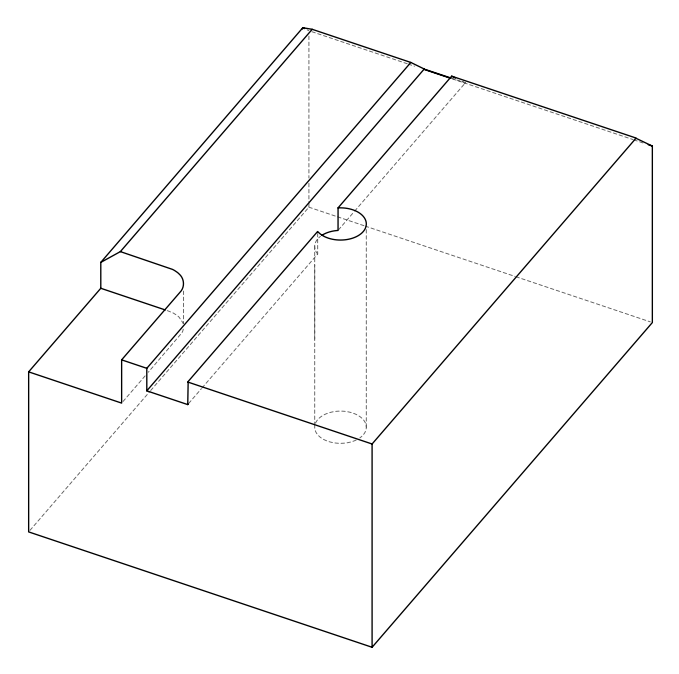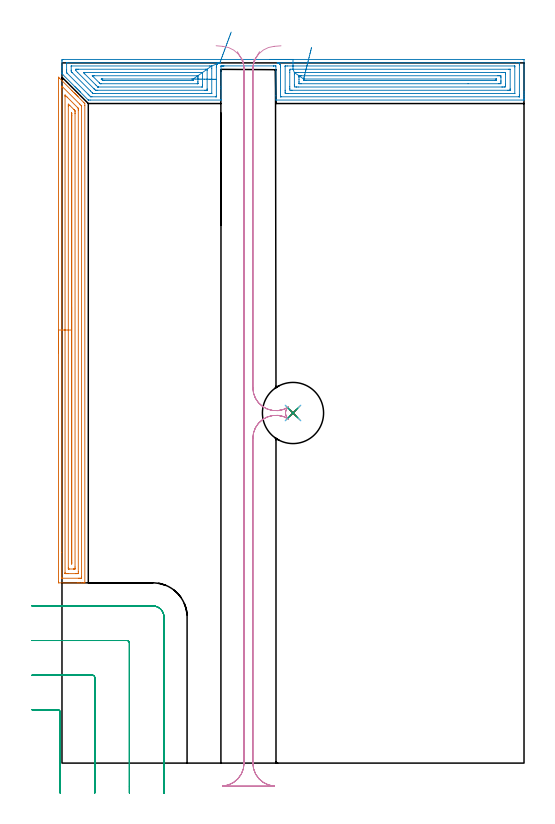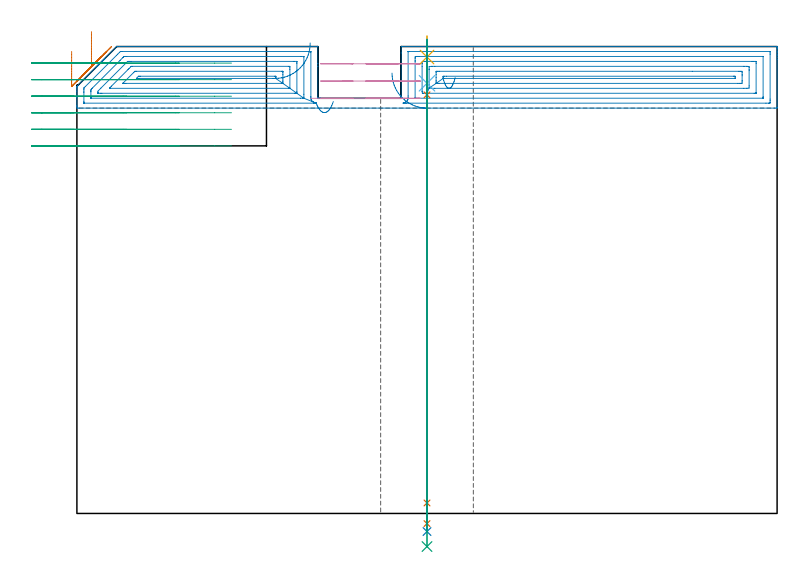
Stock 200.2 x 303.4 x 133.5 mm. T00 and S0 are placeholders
(PLAN: 9 operations, 6 tool changes, 30.1 min)
(1 AREA_MILL | FG_CHAMFER_SURFACE | UGT0205_001 | 8.7 min | 14975 mm3)
(2 AREA_MILL_1 | FG_CHAMFER_SURFACE_1 | UGT0205_001 | 10.31 min | 29937 mm3)
(3 MILL_CORNER_NOTCH_RECTANGULAR | CORNER_NOTCH_RECTANGULAR | UGT0201_136 | Follow Part, ap 5, ae 75% | 5.01 min | 118474 mm3)
(4 MILL_RECTANGULAR_SLOT | SLOT_RECTANGULAR | UGT0201_136 | Follow Part, ap 5, ae 75% | 4.25 min | 108564 mm3)
(5 SPOT_DRILL | STEP1HOLE | NXT0321_9005460120000 | 0.05 min | 0 mm3)
(6 DRILL_BLIND_HOLE_INTO_CENTER | STEP1HOLE | NXT0301_041 | 0.05 min | 0 mm3)
(7 GUN_DRILL_THROUGH_HOLE | STEP1HOLE | UGT0307_002 | 0.6 min | 3317 mm3)
(8 SPADE_DRILL_TO_ENLARGE_THROUGH_HOLE | STEP1HOLE | UGT0306_007 | 0.56 min | 22041 mm3)
(9 DRILL_TO_ENLARGE_THROUGH_HOLE | STEP1HOLE | UGT0301_388 | 0.58 min | 41884 mm3)
(TOOL UGT0205_001 | Chamfer Mill 20 x 3 x 45 deg. | D20 FL50 Z2)
(TOOL UGT0201_136 | Carbide End Mill 20.0 | D20 FL30 Z4)
(TOOL NXT0321_9005460120000 | NC Spot Drill, 142deg, 12mm, Carbide, Uncoated | D12 PA142 FL30 Z2)
(TOOL NXT0301_041 | Carbide Drill 7mm [860.1-0700-035A1-MM 2214] | D7 PA140 FL53 Z2)
(TOOL UGT0307_002 | Gun Drill 6 mm | D6 PA130 FL24 Z1)
(TOOL UGT0306_007 | Spade Drill 16.5mm | D16.5 PA132 FL10 Z2)
(TOOL UGT0301_388 | Twist Drill 26.5 mm | D26.5 PA118 FL165 Z2)
(OP 1 AREA_MILL)
G17 G21 G94 G90
T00 M6
G54
G17 G0 G90 X-1.5 Y177.65 S1061 M3
G43 Z143.5 H0
Z132.1
G94 G1 Y177.688 Z131.228 F250.
Y177.802 Z130.364
Y177.991 Z129.512
Y178.253 Z128.68
Y178.587 Z127.874
Y178.99 Z127.1
Y179.459 Z126.364
Y179.99 Z125.672
Y180.579 Z125.029
Y181.222 Z124.44
Y181.914 Z123.908
Y182.65 Z123.44
Y183.424 Z123.037
Y184.23 Z122.703
Y185.062 Z122.441
Y185.914 Z122.252
Y186.779 Z122.138
Y187.65 Z122.1
Y297.183
X-1.495 Y297.185 Z122.104
X-1.484 Y297.183 Z122.115
X-1.077 Y296.778 Z122.521
X4.279 Y291.421 Z127.879
X4.64 Y291.062 Z128.236
X5.12 Y290.58 Z128.72
X5.364 Y290.337 Z128.962
X5.519 Y290.183 Z129.114
X5.67 Y290.031 Z129.268
X5.81 Y289.891 Z129.408
X5.959 Y289.743 Z129.554
X6.101 Y289.6 Z129.699
X6.257 Y289.444 Z129.854
X6.399 Y289.303 Z129.994
X6.536 Y289.165 Z130.134
X6.703 Y288.998 Z130.301
X6.838 Y288.864 Z130.434
X6.97 Y288.732 Z130.567
X9.477 Y286.224 Z133.074
X9.826 Y285.873 Z133.425
X9.894 Y285.801 Z133.492
X9.9 Y284.979 Z133.5
Y78.266
X9.894 Y78.11 Z133.493
X9.586 Y78.1 Z133.185
X9.25 Z132.849
X8.597 Z132.192
X7.391 Z130.988
X6.838 Z130.432
X-1.354 Y78.101 Z122.243
X-1.492 Y78.11 Z122.106
X-1.499 Y78.248 Z122.099
X-1.5 Y78.712 Z122.1
Y187.65
X-0.086 Z123.514
X-0.085 Y292.902 Z123.515
X-0.084 Y293.016 Z123.516
X-0.079 Y293.278 Z123.521
X-0.073 Y293.312 Z123.527
X-0.037 Y293.281 Z123.563
X0.003 Y293.244 Z123.603
X0.234 Y293.016 Z123.834
X7.718 Y285.532 Z131.318
X8.268 Y284.98 Z131.868
X8.454 Y284.784 Z132.054
X8.479 Y284.755 Z132.079
X8.481 Y284.735 Z132.081
X8.484 Y284.687 Z132.084
X8.485 Y284.59 Z132.085
Y80.612
X8.484 Y80.498 Z132.084
X8.479 Y80.118 Z132.079
X8.105 Y80.105 Z131.705
X7.718 Y80.102 Z131.318
X7.23 Y80.1 Z130.83
X-0.002 Y80.101 Z123.598
X-0.032 Y80.103 Z123.568
X-0.063 Y80.109 Z123.537
X-0.079 Y80.114 Z123.521
X-0.08 Y80.137 Z123.52
X-0.085 Y80.384 Z123.515
X-0.086 Y91.25 Z123.514
Y187.65
X1.328 Z124.928
X1.329 Y288.788 Z124.929
X1.333 Y289.444 Z124.933
X1.334 Y289.449 Z124.934
X1.35 Y289.444 Z124.95
X1.562 Y289.237 Z125.162
X2.249 Y288.552 Z125.849
X6.713 Y284.087 Z130.313
X6.838 Y283.959 Z130.438
X7.024 Y283.765 Z130.624
X7.065 Y283.71 Z130.665
X7.068 Y283.588 Z130.668
X7.07 Y283.431 Z130.67
X7.071 Y283.194 Z130.671
Y282.957
Y82.94
X7.069 Y82.284 Z130.669
X7.067 Y82.166 Z130.667
X7.065 Y82.116 Z130.665
X7.012 Y82.107 Z130.612
X6.838 Y82.104 Z130.438
X6.14 Y82.1 Z129.74
X5.959 Z129.559
X2.622 Z126.222
X1.742 Z125.342
X1.562 Y82.103 Z125.162
X1.381 Y82.108 Z124.981
X1.335 Y82.11 Z124.935
X1.333 Y82.143 Z124.933
X1.33 Y82.205 Z124.93
X1.329 Y82.284 Z124.929
Y82.521
X1.328 Y187.65 Z124.928
X2.743 Z126.343
X2.744 Y284.673 Z126.344
X2.745 Y284.98 Z126.345
X2.75 Y285.559 Z126.35
X3.321 Y285.028 Z126.921
X3.371 Y284.98 Z126.971
X5.157 Y283.194 Z128.757
X5.237 Y283.112 Z128.837
X5.403 Y282.938 Z129.003
X5.65 Y282.675 Z129.25
X5.653 Y282.612 Z129.253
X5.655 Y282.301 Z129.255
X5.657 Y281.714 Z129.257
Y281.408
Y84.963
X5.655 Y84.378 Z129.255
X5.652 Y84.181 Z129.252
X5.651 Y84.118 Z129.251
X5.61 Y84.11 Z129.21
X5.504 Y84.107 Z129.104
X5.079 Y84.1 Z128.679
X5.05 Z128.65
X3.291 Z126.891
X2.894 Y84.104 Z126.494
X2.795 Y84.107 Z126.395
X2.752 Y84.11 Z126.352
X2.749 Y84.142 Z126.349
X2.747 Y84.232 Z126.347
X2.743 Y84.656 Z126.343
Y187.65
X4.157 Z127.757
X4.158 Y281.496 Z127.758
X4.16 Y281.583 Z127.76
X4.165 Y281.725 Z127.765
X4.2 Y281.69 Z127.8
X4.236 Y281.408 Z127.836
X4.239 Y281.368 Z127.839
X4.243 Y280.515 Z127.843
Y280.471
Y87.598
X4.241 Y86.749 Z127.841
X4.24 Y86.708 Z127.84
X4.2 Y86.2 Z127.8
X4.161 Y86.749 Z127.761
X4.159 Y86.79 Z127.759
X4.157 Y87.642 Z127.757
Y187.65
Y188.522 Z127.795
Y189.387 Z127.909
Y190.238 Z128.098
Y191.07 Z128.36
Y191.876 Z128.694
Y192.65 Z129.097
Y193.386 Z129.565
Y194.078 Z130.097
Y194.721 Z130.686
Y195.311 Z131.329
Y195.842 Z132.021
Y196.31 Z132.757
Y196.713 Z133.531
Y197.047 Z134.337
Y197.309 Z135.169
Y197.498 Z136.02
Y197.612 Z136.885
Y197.65 Z137.757
G0 Z143.5
M5
M2
(OP 2 AREA_MILL_1)
G17 G21 G94 G90
T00 M6
G54
G17 G0 G90 X90.1 Y304.9 S1061 M3
G43 Z143.5 H0
Z125.9
G94 G1 X90.138 Z125.028 F250.
X90.252 Z124.163
X90.441 Z123.312
X90.703 Z122.48
X91.037 Z121.674
X91.44 Z120.9
X91.908 Z120.164
X92.44 Z119.472
X93.029 Z118.829
X93.672 Z118.239
X94.364 Z117.708
X95.1 Z117.24
X95.874 Z116.837
X96.68 Z116.503
X97.512 Z116.241
X98.364 Z116.052
X99.228 Z115.938
X100.1 Z115.9
X199.596
X200.051 Y304.895 Z115.903
X200.19 Y304.892 Z115.906
X200.2 Y304.748 Z116.049
Y290.973 Z129.822
Y290.378 Z130.416
Y289.808 Z130.988
Y289.497 Z131.299
Y288.928 Z131.868
Y288.617 Z132.178
Y287.994 Z132.805
Y287.736 Z133.063
Y287.608 Z133.192
X200.19 Y287.306 Z133.493
X200.042 Y287.3 Z133.5
X92.961
X92.701 Y287.298 Z133.496
X92.7 Y289.132 Z131.665
Y302.1 Z118.7
X92.515
X91.812
X91.798 Y302.099 Z118.695
X91.712 Y302.1 Z118.698
X91.629 Z118.7
X70.207
X69.76 Y302.099 Z118.694
X69.753 Y302.1 Z118.7
X69.734
X69.703 Y302.091 Z118.689
X69.697 Y302.095 Z118.693
X69.688 Y302.1 Z118.7
X69.685 Z118.697
X69.683 Y302.098 Z118.695
X69.679 Z118.696
X69.67 Y302.1 Z118.7
X69.655
X69.622 Y302.094 Z118.694
X69.583 Y302.1 Z118.7
X69.58
X69.517 Z118.699
X69.474 Y302.096 Z118.696
X69.438 Y302.097 Z118.697
X69.387 Y302.098 Z118.698
X68.9 Y302.1 Z118.7
Y302.058 Z118.742
Y301.822 Z118.973
Y293.019 Z127.775
Y292.201 Z128.598
X68.899 Y287.36 Z133.439
X68.89 Y287.305 Z133.494
X68.868 Y287.3 Z133.5
X12.204
X11.399 Y287.306 Z133.492
X11.391 Y287.31 Z133.488
X8.016 Y290.683 Z130.115
X7.88 Y290.818 Z129.978
X7.743 Y290.956 Z129.842
X7.582 Y291.117 Z129.68
X7.44 Y291.258 Z129.538
X7.297 Y291.402 Z129.395
X7.147 Y291.552 Z129.246
X7. Y291.698 Z129.097
X6.85 Y291.849 Z128.949
X6.713 Y291.986 Z128.812
X6.559 Y292.138 Z128.657
X6.404 Y292.295 Z128.503
X6.279 Y292.42 Z128.377
X6.119 Y292.578 Z128.216
X5.958 Y292.741 Z128.057
X5.844 Y292.855 Z127.943
X5.679 Y293.019 Z127.776
X5.512 Y293.187 Z127.611
X0.362 Y298.338 Z122.462
X0.158 Y298.545 Z122.255
X0.01 Y298.702 Z122.097
X0.008 Y298.741 Z122.058
X0. Y299.052 Z121.747
Y299.439 Z121.36
Y300.062 Z120.733
Y301.253 Z119.544
Y301.822 Z118.971
Y304.179 Z116.617
X0.003 Y304.464 Z116.333
X0.01 Y304.891 Z115.905
X0.167 Y304.895 Z115.902
X0.604 Y304.9 Z115.9
X100.1
Y303.486 Z117.314
X197.018
X197.811 Y303.485 Z117.315
X197.912 Y303.484 Z117.316
X198.167 Y303.479 Z117.321
X198.19 Y303.396 Z117.404
X198.196 Y303.203 Z117.597
X198.199 Y302.703 Z118.097
X198.2 Y302.32 Z118.48
Y289.497 Z131.303
X198.198 Y289.115 Z131.685
X198.19 Y288.731 Z132.069
X198.187 Y288.72 Z132.08
X198.182 Y288.718 Z132.082
X198.158 Y288.716 Z132.084
X198.109 Y288.715 Z132.085
X198.01 Y288.714 Z132.086
X95.093
X94.796 Y288.716 Z132.084
X94.723 Y288.719 Z132.081
X94.712 Y288.721 Z132.079
X94.708 Y288.729 Z132.071
X94.703 Y288.755 Z132.045
X94.701 Y288.812 Z131.988
X94.699 Y301.429 Z119.371
X94.694 Y301.822 Z118.978
X94.69 Y302.065 Z118.735
X94.661 Y302.347 Z118.453
X94.582 Y302.557 Z118.243
X94.498 Y302.703 Z118.097
X94.3 Y302.938 Z117.862
X94.028 Y303.148 Z117.652
X93.839 Y303.254 Z117.546
X93.657 Y303.337 Z117.463
X93.462 Y303.405 Z117.395
X93.407 Y303.423 Z117.377
X93.239 Y303.479 Z117.321
X93.407 Y303.483 Z117.317
X93.507 Y303.485 Z117.315
X93.881 Y303.486 Z117.314
X94.3
X100.1
Y302.072 Z118.728
X196.027 Y302.071 Z118.729
X196.111 Y302.07 Z118.73
X196.177 Y302.067 Z118.733
X196.19 Y302.065 Z118.735
X196.194 Y302.042 Z118.758
X196.198 Y301.993 Z118.807
X196.2 Y301.822 Z118.978
Y301.652 Z119.148
X196.199 Y290.207 Z130.593
X196.194 Y290.15 Z130.65
X196.19 Y290.135 Z130.665
X196.183 Y290.132 Z130.668
X196.153 Y290.13 Z130.67
X196.027 Y290.129 Z130.671
X97.869 Y290.128 Z130.672
X97.228 Y290.129 Z130.671
X96.977 Y290.132 Z130.668
X96.734 Y290.135 Z130.665
X96.71 Y290.378 Z130.422
X96.703 Y290.648 Z130.152
X96.7 Y291.258 Z129.542
Y291.531 Z129.269
Y301.822 Z118.978
X96.702 Y301.959 Z118.841
X96.706 Y302.027 Z118.773
X96.709 Y302.057 Z118.743
X96.73 Y302.066 Z118.734
X96.977 Y302.068 Z118.732
X97.617 Y302.071 Z118.729
X100.1 Y302.072 Z118.728
Y300.657 Z120.143
X193.639
X194.078 Y300.653 Z120.147
X194.179 Y300.651 Z120.149
X194.19 Y300.648 Z120.152
X194.193 Y300.629 Z120.171
X194.197 Y300.582 Z120.218
X194.199 Y300.486 Z120.314
X194.2 Y292.138 Z128.662
X194.197 Y291.719 Z129.081
X194.194 Y291.614 Z129.186
X194.19 Y291.563 Z129.237
X194.183 Y291.549 Z129.251
X194.154 Y291.548 Z129.252
X193.951 Y291.545 Z129.255
X193.35 Y291.543 Z129.257
X193.061
X99.654
X99.363 Y291.545 Z129.255
X98.762 Y291.55 Z129.25
X98.706 Y292.138 Z128.662
X98.702 Y292.197 Z128.603
X98.7 Y293.019 Z127.781
Y299.242 Z121.558
X98.703 Y300.062 Z120.738
X98.704 Y300.118 Z120.682
X98.762 Y300.65 Z120.15
X99.054 Y300.654 Z120.146
X100.1 Y300.657 Z120.143
X100.71 Y299.181 Z121.619
X101.381 Y299.238 Z121.562
X101.439 Y299.24 Z121.56
X102.268 Y299.243 Z121.557
X102.331
X190.673
X191.506 Y299.24 Z121.56
X191.565 Y299.236 Z121.564
X192.19 Y299.181 Z121.619
X192.198 Y298.556 Z122.244
X192.2 Y294.153 Z126.647
X192.199 Y293.899 Z126.901
X192.196 Y293.276 Z127.524
X192.19 Y293.019 Z127.781
X191.621 Y292.963 Z127.837
X191.565 Y292.961 Z127.839
X190.735 Y292.957 Z127.843
X190.673
X102.331
X101.498 Y292.96 Z127.84
X101.439 Y292.963 Z127.837
X100.71 Y293.019 Z127.781
X100.701 Y293.746 Z127.054
X100.7 Y293.899 Z126.901
Y298.301 Z122.499
X100.704 Y299.025 Z121.775
X100.71 Y299.181 Z121.619
X102.721 Y297.823 Z122.977
X102.751 Y297.825 Z122.975
X102.811 Y297.827 Z122.973
X103.223 Y297.829 Z122.971
X103.702
X188.888
X189.367 Y297.828 Z122.972
X189.78 Y297.826 Z122.974
X190.184 Y297.822 Z122.978
X190.192 Y297.421 Z123.379
X190.199 Y297.008 Z123.792
X190.2 Y295.66 Z125.14
X190.199 Y295.247 Z125.553
X190.193 Y294.779 Z126.021
X190.187 Y294.378 Z126.422
X189.78 Y294.375 Z126.425
X189.301 Y294.372 Z126.428
X175.951 Y294.371 Z126.429
X103.637
X103.223 Y294.372 Z126.428
X102.74 Y294.376 Z126.424
X102.714 Y294.378 Z126.422
X102.706 Y294.409 Z126.391
X102.702 Y294.779 Z126.021
X102.7 Y295.295 Z125.505
Y296.176 Z124.624
Y297.056 Z123.744
X102.702 Y297.421 Z123.379
X102.706 Y297.679 Z123.121
X102.71 Y297.806 Z122.994
X102.721 Y297.823 Z122.977
X104.715 Y296.409 Z124.391
X104.719 Y296.412 Z124.388
X104.741 Y296.414 Z124.386
X104.786 Y296.415 Z124.385
X104.967
X187.996
X188.124 Y296.414 Z124.386
X188.174 Y296.41 Z124.39
X188.191 Y296.407 Z124.393
X188.196 Y296.398 Z124.402
X188.198 Y296.385 Z124.415
X188.2 Y296.339 Z124.461
X188.199 Y295.999 Z124.801
X188.197 Y295.898 Z124.902
X188.192 Y295.832 Z124.968
X188.186 Y295.792 Z125.008
X188.154 Y295.79 Z125.01
X187.996 Y295.787 Z125.013
X187.868 Y295.785 Z125.015
X187.741
X105.646
X105.008 Y295.787 Z125.013
X104.877 Y295.789 Z125.011
X104.71 Y295.796 Z125.004
X104.706 Y295.846 Z124.954
X104.701 Y295.963 Z124.837
X104.703 Y296.138 Z124.662
X104.71 Y296.388 Z124.412
X104.715 Y296.409 Z124.391
X104.874 Y297.042 Z123.811
X105.044 Y297.721 Z123.291
X105.225 Y298.442 Z122.833
X105.414 Y299.198 Z122.442
X105.611 Y299.985 Z122.121
X105.814 Y300.796 Z121.871
X106.022 Y301.625 Z121.695
X106.233 Y302.465 Z121.594
X106.445 Y303.311 Z121.57
X106.656 Y304.156 Z121.621
X106.866 Y304.993 Z121.748
X107.072 Y305.816 Z121.95
X107.274 Y306.619 Z122.225
X107.468 Y307.396 Z122.571
X107.655 Y308.141 Z122.985
X107.832 Y308.847 Z123.465
X107.998 Y309.511 Z124.007
X108.152 Y310.126 Z124.606
G0 X73.312 Y316.738 Z117.775
G1 X73.096 Y316.152 Z117.165
X72.863 Y315.519 Z116.612
X72.613 Y314.843 Z116.12
X72.35 Y314.129 Z115.693
X72.075 Y313.384 Z115.334
X71.791 Y312.611 Z115.045
X71.498 Y311.818 Z114.829
X71.2 Y311.01 Z114.688
X70.899 Y310.194 Z114.622
X70.598 Y309.376 Z114.632
X70.297 Y308.561 Z114.719
X70.001 Y307.757 Z114.88
X69.71 Y306.969 Z115.116
X69.428 Y306.203 Z115.424
X69.156 Y305.465 Z115.802
X68.896 Y304.761 Z116.247
X68.651 Y304.096 Z116.756
X68.422 Y303.476 Z117.324
Y303.475 Z117.325
X68.097 Y303.388 Z117.412
X67.83 Y303.287 Z117.513
X67.674 Y303.208 Z117.592
X67.53 Y303.121 Z117.679
X67.296 Y302.933 Z117.867
X67.102 Y302.703 Z118.097
X67.003 Y302.525 Z118.275
X66.953 Y302.392 Z118.408
X66.911 Y302.132 Z118.668
X66.905 Y301.822 Z118.978
X66.901 Y301.562 Z119.238
X66.899 Y288.979 Z131.821
X66.897 Y288.806 Z131.994
X66.892 Y288.743 Z132.057
X66.888 Y288.72 Z132.08
X66.883 Y288.718 Z132.082
X66.836 Y288.716 Z132.084
X66.637 Y288.714 Z132.086
X66.538
X12.998
X12.601 Y288.717 Z132.083
X12.503 Y288.719 Z132.081
X12.457 Y288.721 Z132.079
X12.399 Y288.762 Z132.038
X12.204 Y288.949 Z131.851
X11.653 Y289.497 Z131.303
X11.312 Y289.838 Z130.962
X2.389 Y298.761 Z122.039
X2.179 Y298.974 Z121.826
X2.078 Y299.08 Z121.72
X2.029 Y299.132 Z121.668
X2.01 Y299.181 Z121.619
X2.003 Y299.562 Z121.238
X2.001 Y300.062 Z120.738
X2. Y300.445 Z120.355
X2.002 Y303.085 Z117.715
X2.01 Y303.469 Z117.331
X2.013 Y303.48 Z117.32
X2.018 Y303.482 Z117.318
X2.042 Y303.485 Z117.315
X2.091 Y303.486 Z117.314
X2.19
X67.629
X68.073 Y303.482 Z117.318
X68.422 Y303.479 Z117.321
Y303.476 Z117.324
X64.853 Y302.065 Z118.735
X64.892 Y301.822 Z118.978
X64.897 Y301.778 Z119.022
X64.9 Y300.942 Z119.858
X64.899 Y290.284 Z130.516
X64.894 Y290.19 Z130.61
X64.89 Y290.134 Z130.666
X64.882 Y290.133 Z130.667
X64.853 Y290.131 Z130.669
X64.212 Y290.129 Z130.671
X63.96 Y290.128 Z130.672
X14.241 Y290.129 Z130.671
X13.989 Y290.13 Z130.67
X13.737 Y290.132 Z130.668
X13.569 Y290.135 Z130.665
X13.465 Y290.146 Z130.654
X13.417 Y290.191 Z130.609
X13.224 Y290.378 Z130.422
X13.097 Y290.503 Z130.297
X12.341 Y291.258 Z129.542
X4.419 Y299.181 Z121.619
X4.173 Y299.429 Z121.371
X4.023 Y299.588 Z121.212
X4.009 Y299.891 Z120.909
X4.003 Y300.062 Z120.738
X4.001 Y300.232 Z120.568
Y301.992 Z118.808
X4.007 Y302.05 Z118.75
X4.01 Y302.065 Z118.735
X4.017 Y302.067 Z118.733
X4.047 Y302.069 Z118.731
X4.173 Y302.071 Z118.729
X63.96
X64.604 Y302.068 Z118.732
X64.853 Y302.065 Z118.735
X62.886 Y300.651 Z120.149
X62.89 Y300.6 Z120.2
X62.895 Y300.476 Z120.324
X62.9 Y300.228 Z120.572
Y292.138 Z128.662
X62.898 Y291.781 Z129.019
X62.893 Y291.602 Z129.198
X62.89 Y291.559 Z129.241
X62.884 Y291.549 Z129.251
X62.865 Y291.548 Z129.252
X62.777 Y291.545 Z129.255
X62.176 Y291.543 Z129.257
X61.887
X15.485
X14.881 Y291.545 Z129.255
X14.588 Y291.547 Z129.253
X14.523 Y291.549 Z129.251
X14.245 Y291.813 Z128.987
X14.072 Y291.979 Z128.821
X13.989 Y292.06 Z128.74
X13.91 Y292.138 Z128.662
X6.85 Y299.198 Z121.602
X6.01 Y300.062 Z120.738
X6.005 Y300.481 Z120.319
X6.006 Y300.586 Z120.214
X6.01 Y300.637 Z120.163
X6.017 Y300.651 Z120.149
X6.046 Y300.652 Z120.148
X6.249 Y300.655 Z120.145
X6.85 Y300.657 Z120.143
X7.139
X62.176
X62.465 Y300.656 Z120.144
X62.886 Y300.651 Z120.149
X60.893 Y299.236 Z121.564
X60.895 Y299.232 Z121.568
X60.898 Y299.215 Z121.585
X60.899 Y299.181 Z121.619
Y293.899 Z126.901
X60.897 Y293.399 Z127.401
X60.89 Y293.019 Z127.781
X60.883 Y292.964 Z127.836
X60.453 Y292.957 Z127.843
X15.774
X15.711 Y292.959 Z127.841
X15.587 Y292.964 Z127.836
X15.539 Y292.971 Z127.829
X15.52 Y292.985 Z127.815
X15.483 Y293.019 Z127.781
X14.881 Y293.617 Z127.183
X14.599 Y293.899 Z126.901
X9.865 Y298.634 Z122.166
X9.527 Y298.974 Z121.826
X9.328 Y299.181 Z121.619
X9.292 Y299.237 Z121.563
X9.402 Y299.241 Z121.559
X9.465 Y299.243 Z121.557
X60.454
X60.579 Y299.242 Z121.558
X60.83 Y299.238 Z121.562
X60.893 Y299.236 Z121.564
X58.881 Y297.823 Z122.977
X58.89 Y297.792 Z123.008
X58.893 Y297.71 Z123.09
X58.898 Y297.421 Z123.379
X58.9 Y297.131 Z123.669
Y296.54 Z124.26
Y295.37 Z125.43
X58.899 Y294.779 Z126.021
X58.897 Y294.493 Z126.307
X58.89 Y294.394 Z126.406
X58.883 Y294.377 Z126.423
X58.864 Y294.375 Z126.425
X58.813 Y294.373 Z126.427
X58.606 Y294.372 Z126.428
X17.079
X16.666 Y294.376 Z126.424
X16.609 Y294.378 Z126.422
X16.577 Y294.382 Z126.418
X16.546 Y294.411 Z126.389
X16.418 Y294.533 Z126.267
X16.169 Y294.779 Z126.021
X13.256 Y297.692 Z123.108
X13.178 Y297.773 Z123.027
X13.135 Y297.82 Z122.98
X13.134 Y297.824 Z122.976
X13.136 Y297.826 Z122.974
X13.161 Y297.827 Z122.973
X13.575 Y297.829 Z122.971
X13.989
X58.606 Y297.828 Z122.972
X58.744 Y297.827 Z122.973
X58.881 Y297.823 Z122.977
X56.821 Y296.408 Z124.392
X56.89 Y296.061 Z124.739
X56.894 Y296.022 Z124.778
X56.895 Y295.945 Z124.855
X56.89 Y295.797 Z125.003
X56.821 Y295.792 Z125.008
X56.692 Y295.787 Z125.013
X56.567 Y295.786 Z125.014
X18.211 Y295.785 Z125.015
X17.885 Y295.787 Z125.013
X17.722 Y295.79 Z125.01
X17.643 Y295.792 Z125.008
X17.604 Y295.805 Z124.995
X17.558 Y295.844 Z124.956
X17.029 Y296.379 Z124.421
X17.004 Y296.405 Z124.395
X17.017 Y296.408 Z124.392
X17.092 Y296.411 Z124.389
X17.248 Y296.413 Z124.387
X17.558 Y296.415 Z124.385
X17.686
X56.057 Y296.414 Z124.386
X56.694 Y296.409 Z124.391
X56.821 Y296.408 Z124.392
X57.692 Y296.397 Z124.441
X58.556 Y296.386 Z124.566
X59.405 Y296.375 Z124.765
X60.234 Y296.365 Z125.038
X61.035 Y296.355 Z125.382
X61.804 Y296.345 Z125.795
X62.534 Y296.336 Z126.273
X63.219 Y296.327 Z126.812
X63.855 Y296.319 Z127.41
X64.436 Y296.312 Z128.06
X64.958 Y296.306 Z128.759
X65.418 Y296.3 Z129.501
X65.811 Y296.295 Z130.279
X66.134 Y296.291 Z131.089
X66.386 Y296.288 Z131.925
X66.564 Y296.285 Z132.779
X66.667 Y296.284 Z133.645
X66.694 Z134.517
G0 Z143.5
M5
M2
(OP 3 MILL_CORNER_NOTCH_RECTANGULAR)
G17 G21 G94 G90
T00 M6
G54
G17 G0 G90 X-0.8 Y-12.968 S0 M3
G43 Z143.5 H0
Z128.767
G94 G1 Y-9.968 F250.
Y22.105 F500.
G3 X-1.795 Y23.1 R1.
G1 X-10.
X-13. F250.
G0 Z143.5
X14.2 Y-13.
Z128.767
G1 Y-10.
Y37.104 F500.
G3 X13.204 Y38.1 R1.
G1 X-10.
X-13. F250.
G0 Z143.5
X29.2 Y-13.
Z128.767
G1 Y-10.
Y52.104 F500.
G3 X28.204 Y53.1 R1.
G1 X-10.
X-13. F250.
G0 Z143.5
X44.2 Y-13.
Z128.767
G1 Y-10.
Y63.3 F500.
G3 X39.4 Y68.1 R4.8
G1 X-10.
X-13. F250.
G0 Z143.5
X-0.8 Y-12.968
Z124.033
G1 Y-9.968
Y22.105 F500.
G3 X-1.795 Y23.1 R1.
G1 X-10.
X-13. F250.
G0 Z143.5
X14.2 Y-13.
Z124.033
G1 Y-10.
Y37.104 F500.
G3 X13.204 Y38.1 R1.
G1 X-10.
X-13. F250.
G0 Z143.5
X29.2 Y-13.
Z124.033
G1 Y-10.
Y52.104 F500.
G3 X28.204 Y53.1 R1.
G1 X-10.
X-13. F250.
G0 Z143.5
X44.2 Y-13.
Z124.033
G1 Y-10.
Y63.3 F500.
G3 X39.4 Y68.1 R4.8
G1 X-10.
X-13. F250.
G0 Z143.5
X-0.8 Y-12.968
Z119.3
G1 Y-9.968
Y22.105 F500.
G3 X-1.795 Y23.1 R1.
G1 X-10.
X-13. F250.
G0 Z143.5
X14.2 Y-13.
Z119.3
G1 Y-10.
Y37.104 F500.
G3 X13.204 Y38.1 R1.
G1 X-10.
X-13. F250.
G0 Z143.5
X29.2 Y-13.
Z119.3
G1 Y-10.
Y52.104 F500.
G3 X28.204 Y53.1 R1.
G1 X-10.
X-13. F250.
G0 Z143.5
X44.2 Y-13.
Z119.3
G1 Y-10.
Y63.3 F500.
G3 X39.4 Y68.1 R4.8
G1 X-10.
X-13. F250.
G0 Z143.5
X-0.8 Y-12.968
Z114.567
G1 Y-9.968
Y22.105 F500.
G3 X-1.795 Y23.1 R1.
G1 X-10.
X-13. F250.
G0 Z143.5
X14.2 Y-13.
Z114.567
G1 Y-10.
Y37.104 F500.
G3 X13.204 Y38.1 R1.
G1 X-10.
X-13. F250.
G0 Z143.5
X29.2 Y-13.
Z114.567
G1 Y-10.
Y52.104 F500.
G3 X28.204 Y53.1 R1.
G1 X-10.
X-13. F250.
G0 Z143.5
X44.2 Y-13.
Z114.567
G1 Y-10.
Y63.3 F500.
G3 X39.4 Y68.1 R4.8
G1 X-10.
X-13. F250.
G0 Z143.5
X-0.8 Y-12.968
Z109.833
G1 Y-9.968
Y22.105 F500.
G3 X-1.795 Y23.1 R1.
G1 X-10.
X-13. F250.
G0 Z143.5
X14.2 Y-13.
Z109.833
G1 Y-10.
Y37.104 F500.
G3 X13.204 Y38.1 R1.
G1 X-10.
X-13. F250.
G0 Z143.5
X29.2 Y-13.
Z109.833
G1 Y-10.
Y52.104 F500.
G3 X28.204 Y53.1 R1.
G1 X-10.
X-13. F250.
G0 Z143.5
X44.2 Y-13.
Z109.833
G1 Y-10.
Y63.3 F500.
G3 X39.4 Y68.1 R4.8
G1 X-10.
X-13. F250.
G0 Z143.5
X-0.8 Y-12.968
Z105.1
G1 Y-9.968
Y22.105 F500.
G3 X-1.795 Y23.1 R1.
G1 X-10.
X-13. F250.
G0 Z143.5
X14.2 Y-13.
Z105.1
G1 Y-10.
Y37.104 F500.
G3 X13.204 Y38.1 R1.
G1 X-10.
X-13. F250.
G0 Z143.5
X29.2 Y-13.
Z105.1
G1 Y-10.
Y52.104 F500.
G3 X28.204 Y53.1 R1.
G1 X-10.
X-13. F250.
G0 Z143.5
X44.2 Y-13.
Z105.1
G1 Y-10.
Y63.3 F500.
G3 X39.4 Y68.1 R4.8
G1 X-10.
X-13. F250.
G0 Z143.5
M5
M2
(OP 4 MILL_RECTANGULAR_SLOT)
G17 G21 G94 G90
T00 M6
G54
G17 G0 G90 X78.337 Y305.066 S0 M3
G43 Z143.5 H0
Z128.567
G94 G1 X78.787 Y302.1 F250.
G2 X78.9 Y300.6 R10. F500.
G1 Y0.
G2 X69.674 Y-9.97 R10.
G1 Y-10.
X91.926
Y-9.97
G2 X82.7 Y0. R10.
G1 Y140.709
G2 X98.1 Y149.126 R10.
G1 X98.106 Y149.134
G2 X98.106 Y154.266 R3.25
G1 X98.1 Y154.274
G2 X82.7 Y162.691 R10.
G1 Y300.6
G2 X82.813 Y302.1 R10.
G1 X83.263 Y305.066 F250.
G0 Z143.5
X76.002 Y308.253
Z123.633
G1 X77.521 Y305.667
G2 X78.9 Y300.6 R10. F500.
G1 Y0.
G2 X69.674 Y-9.97 R10.
G1 Y-10.
X91.926
Y-9.97
G2 X82.7 Y0. R10.
G1 Y140.709
G2 X98.1 Y149.126 R10.
G1 X98.106 Y149.134
G2 X98.106 Y154.266 R3.25
G1 X98.1 Y154.274
G2 X82.7 Y162.691 R10.
G1 Y300.6
G2 X84.079 Y305.667 R10.
G1 X85.598 Y308.253 F250.
G0 Z143.5
X66.798 Y310.827
Z118.7
G1 X69.786 Y310.561
G2 X78.9 Y300.6 R10. F500.
G1 Y0.
G2 X69.674 Y-9.97 R10.
G1 Y-10.
X91.926
Y-9.97
G2 X82.7 Y0. R10.
G1 Y140.709
G2 X98.1 Y149.126 R10.
G1 X98.106 Y149.134
G2 X98.106 Y154.266 R3.25
G1 X98.1 Y154.274
G2 X82.7 Y162.691 R10.
G1 Y300.6
G2 X91.912 Y310.569 R10.
G1 X94.903 Y310.805 F250.
G0 Z143.5
M5
M2
(OP 5 SPOT_DRILL)
G17 G21 G94 G90
T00 M6
G54
G17 G0 G90 X100.1 Y151.7 S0 M3
G43 Z143.5 H0
G94 G81 G98 Z130.5 F250. R136.5
G80
M5
M2
(OP 6 DRILL_BLIND_HOLE_INTO_CENTER)
G17 G21 G94 G90
T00 M6
G54
G17 G0 G90 X100.1 Y151.7 S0 M3
G43 Z143.5 H1
G94 G81 G98 Z123. F250. R135.5
G80
M5
M2
(OP 7 GUN_DRILL_THROUGH_HOLE)
G17 G21 G94 G90
T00 M6
G54
G17 G0 G90 X100.1 Y151.7 M8
G43 Z143.5 H0
Z130.452
S716 M3
G94 G1 Z119.693 F125. M26
G4 X.084
Z3. F250.
G4 X.084
Z-2.899 F125.
G4 X.084
M5
M9
G0 Z130.452
Z143.5
M2
(OP 8 SPADE_DRILL_TO_ENLARGE_THROUGH_HOLE)
G17 G21 G94 G90
T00 M6
G54
G17 G0 G90 X100.1 Y151.7 S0 M3
G43 Z143.5 H0
G94 G73 G98 Z-5.173 F250. Q15.408 R135.5
G80
M5
M2
(OP 9 DRILL_TO_ENLARGE_THROUGH_HOLE)
G17 G21 G94 G90
T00 M6
G54
G17 G0 G90 X100.1 Y151.7 S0 M3
G43 Z143.5 H0
G94 G73 G98 Z-9.461 F250. Q23.827 R135.5
G80
M5
M2
